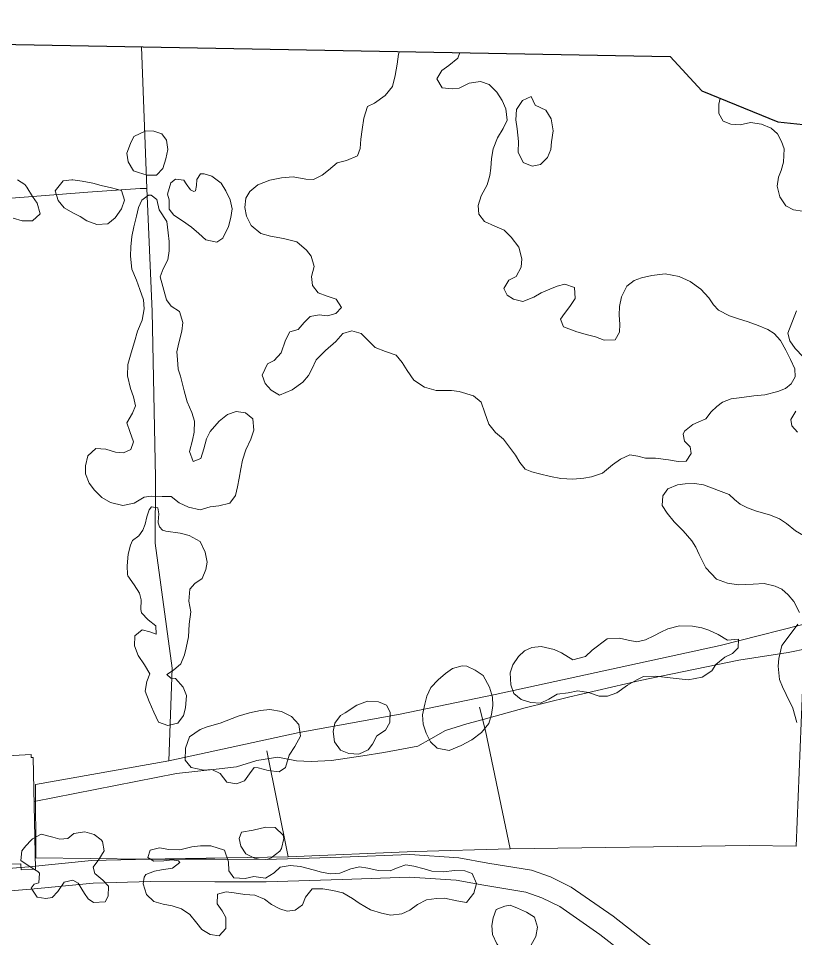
# Model space of a CAD drawing. Header units: metres. Extents: x 4652992 to 4879070, y 2074171 to 2309877.
# Drawn here: x 4654327.2 to 4654434.6, y 2309749.5 to 2309876.7 of the extents above; entities that cross this region are included whole.
import ezdxf

# ---------------------------------------------------------------- set-up
doc = ezdxf.new("R2010")
doc.units = ezdxf.units.M
doc.header["$MEASUREMENT"] = 0
doc.linetypes.add('DGN Style 3', pattern=[92.779933, 66.271381, -26.508552])
for name, color, linetype, lineweight in [('Level 20', 30, 'DGN Style 3', 0), ('Level 37', 3, 'Continuous', 0), ('Level 40', 1, 'Continuous', 0), ('Level 53', 5, 'Continuous', 0), ('Level 62', 4, 'Continuous', 0)]:
    doc.layers.add(name, color=color, linetype=linetype, lineweight=lineweight)
doc.layers.add('Limite', color=38, linetype='Continuous', lineweight=0, plot=False)

msp = doc.modelspace()

# ---------------------------------------------------------------- linework, layer by layer
at = {"layer": 'Level 20', "linetype": 'Continuous'}
for points in [[(4654437.842255, 2309827.653693, 1256.390219), (4654434.552475, 2309831.054794, 1254.852719), (4654433.816996, 2309832.096304, 1254.340219), (4654433.545816, 2309833.171734, 1253.940219), (4654434.730372, 2309836.253809, 1253.115219)], [(4654434.866987, 2309819.47944, 1259.290219), (4654434.094844, 2309820.377855, 1259.115219), (4654433.950721, 2309821.237903, 1258.877719), (4654434.67249, 2309822.395237, 1258.502719)], [(4654329.400856, 2309768.456574, 1284.665219), (4654349.059057, 2309772.289528, 1283.902719), (4654354.989677, 2309772.951386, 1283.290219), (4654357.350888, 2309773.242774, 1283.002719), (4654360.154802, 2309774.106352, 1282.740219), (4654363.061366, 2309774.556519, 1282.577719), (4654365.662891, 2309774.041941, 1282.527719), (4654367.694153, 2309773.970676, 1282.452719), (4654370.494489, 2309774.12028, 1282.290219), (4654374.840092, 2309774.739588, 1281.790219), (4654377.718767, 2309775.196868, 1281.440219), (4654382.400844, 2309776.087803, 1281.040219), (4654384.207229, 2309777.116438, 1280.890219), (4654386.223687, 2309778.270216, 1280.752719), (4654389.181297, 2309779.154168, 1280.515219), (4654391.446382, 2309779.767942, 1280.415219), (4654397.26309, 2309781.38225, 1280.352719), (4654403.227346, 2309782.842826, 1279.602719), (4654413.14762, 2309785.169771, 1278.927719), (4654426.760117, 2309787.958215, 1278.427719), (4654433.573142, 2309789.035307, 1277.790219), (4654441.758093, 2309790.690892, 1276.290219)]]:
    msp.add_polyline3d(points, dxfattribs=at)
at = {"layer": 'Level 37'}
msp.add_line((4654344.986056, 2309853.171238, 1272.091357), (4654344.236823, 2309872.745711, 1271.203196), dxfattribs=at)
for points in [[(4654303.946026, 2309812.760743, 1283.849592), (4654297.638499, 2309831.847489, 1283.699592), (4654292.110011, 2309849.099548, 1283.274592), (4654313.862251, 2309850.872499, 1279.449592), (4654336.800008, 2309852.640623, 1273.799592), (4654344.055128, 2309853.170937, 1272.249592)], [(4654348.026827, 2309774.08096, 1284.591358), (4654348.470887, 2309786.881243, 1283.966358), (4654346.135649, 2309804.139658, 1280.503858), (4654346.169716, 2309813.235925, 1278.441358), (4654345.72602, 2309836.171023, 1274.491358), (4654344.986056, 2309853.171239, 1272.091358), (4654344.055128, 2309853.170937, 1272.249592)], [(4654455.589263, 2309797.752076, 1274.353858), (4654437.97444, 2309793.490054, 1277.766358), (4654424.220458, 2309790.018262, 1279.891358), (4654393.126133, 2309783.23774, 1281.328858), (4654379.983502, 2309780.512847, 1282.741358), (4654366.045638, 2309777.960865, 1283.703858), (4654348.026827, 2309774.08096, 1284.591358), (4654329.596862, 2309770.807018, 1285.316358), (4654329.65141, 2309760.650232, 1285.728858)], [(4654395.18005, 2309761.912254, 1281.066358), (4654428.217128, 2309762.38115, 1279.491358), (4654434.680567, 2309762.284698, 1278.316358), (4654435.926388, 2309792.973083, 1278.082783)], [(4654364.492203, 2309760.794183, 1283.416358), (4654382.069354, 2309761.511718, 1281.666358), (4654395.18005, 2309761.912254, 1281.066358), (4654391.782066, 2309778.202814, 1281.641358), (4654390.964789, 2309781.501986, 1281.303858)], [(4654329.65141, 2309760.650232, 1285.728858), (4654344.653385, 2309760.456804, 1285.116358), (4654364.492203, 2309760.794183, 1283.416358), (4654361.569993, 2309775.446309, 1283.766358)]]:
    msp.add_polyline3d(points, dxfattribs=at)
at = {"layer": 'Level 40', "color": 3}
for points in [[(4654416.599069, 2309841.381351, 1259.182011), (4654418.518935, 2309841.013593, 1258.869511), (4654420.049435, 2309840.316279, 1258.644511), (4654421.520347, 2309839.266468, 1258.519511), (4654422.610011, 2309838.038241, 1258.532011), (4654423.285498, 2309837.099651, 1258.544511), (4654423.976456, 2309836.340967, 1258.557011), (4654425.484898, 2309835.557358, 1258.582011), (4654426.751788, 2309835.141868, 1258.569511), (4654428.047322, 2309834.719063, 1258.544511), (4654429.450076, 2309834.238232, 1258.544511), (4654430.766134, 2309833.656971, 1258.669511), (4654431.666481, 2309833.120595, 1258.869511), (4654432.52118, 2309832.166878, 1259.119511), (4654433.280296, 2309830.839215, 1259.294511), (4654433.896196, 2309829.548129, 1259.407011), (4654434.512096, 2309828.257044, 1259.544511), (4654434.562482, 2309827.141031, 1259.682011), (4654434.004007, 2309826.149878, 1259.819511), (4654433.203981, 2309825.526845, 1259.919511), (4654432.154284, 2309825.120792, 1259.994511), (4654430.350976, 2309824.631423, 1260.119511), (4654428.851106, 2309824.493557, 1260.244511), (4654427.214605, 2309824.298658, 1260.469511), (4654425.70003, 2309824.103262, 1260.807011), (4654424.506351, 2309823.61141, 1261.469511), (4654423.749673, 2309823.038592, 1262.032011), (4654422.977523, 2309822.285867, 1262.944511), (4654422.211192, 2309821.317157, 1263.507011), (4654421.154143, 2309820.882339, 1264.169511), (4654420.398999, 2309820.554272, 1265.169511), (4654419.274244, 2309819.615816, 1266.244511), (4654419.078027, 2309819.206286, 1267.319511), (4654419.287101, 2309818.233603, 1268.507011), (4654420.035346, 2309817.460288, 1268.532011), (4654420.201839, 2309816.559766, 1269.444511), (4654419.499381, 2309815.482814, 1270.382011), (4654418.387345, 2309815.429753, 1271.519511), (4654417.040344, 2309815.651203, 1271.932011), (4654415.241636, 2309815.896088, 1272.469511), (4654413.900454, 2309815.901551, 1273.019511), (4654412.840652, 2309816.172222, 1273.369511), (4654411.73015, 2309816.363913, 1273.782011), (4654410.442421, 2309815.742866, 1274.319511), (4654409.325785, 2309814.955552, 1274.394511), (4654407.941707, 2309813.838184, 1274.394511), (4654406.439537, 2309813.333191, 1274.394511), (4654405.376669, 2309813.114359, 1274.394511), (4654403.848155, 2309812.983808, 1274.382011), (4654402.163254, 2309813.077056, 1274.307011), (4654400.737675, 2309813.349217, 1274.207011), (4654399.248224, 2309813.729619, 1274.207011), (4654398.188423, 2309814.00029, 1274.219511), (4654397.243961, 2309814.364075, 1274.219511), (4654396.532479, 2309815.281215, 1274.219511), (4654395.936336, 2309816.291469, 1274.219511), (4654394.279173, 2309818.522634, 1273.919511), (4654393.144627, 2309819.455895, 1273.819511), (4654392.240761, 2309820.575384, 1273.732011), (4654391.669743, 2309822.161436, 1273.657011), (4654391.191241, 2309823.631931, 1273.582011), (4654390.135272, 2309824.51448, 1273.519511), (4654388.144947, 2309825.08409, 1273.344511), (4654387.084379, 2309825.232385, 1273.257011), (4654385.994401, 2309825.26562, 1273.207011), (4654384.954356, 2309825.255459, 1273.144511), (4654383.365037, 2309825.722653, 1273.132011), (4654381.864715, 2309826.657404, 1273.032011), (4654380.955029, 2309827.992879, 1272.932011), (4654380.237728, 2309829.126005, 1272.832011), (4654379.426378, 2309830.129937, 1272.719511), (4654377.973689, 2309830.654164, 1272.632011), (4654376.528353, 2309831.207157, 1272.694511), (4654375.644245, 2309832.045814, 1272.694511), (4654374.582457, 2309833.144349, 1272.732011), (4654373.300862, 2309833.502309, 1272.882011), (4654372.071953, 2309833.111383, 1273.144511), (4654371.089648, 2309832.013974, 1273.432011), (4654369.668807, 2309830.752781, 1273.594511), (4654368.369893, 2309829.491091, 1273.857011), (4654367.759184, 2309828.176206, 1274.219511), (4654367.294758, 2309827.314247, 1274.494511), (4654366.543132, 2309826.403067, 1274.694511), (4654365.051834, 2309825.343726, 1274.832011), (4654363.304279, 2309824.594975, 1274.832011), (4654362.175552, 2309825.312249, 1274.857011), (4654361.306149, 2309826.208436, 1274.794511), (4654360.933334, 2309827.376153, 1274.657011), (4654361.631506, 2309828.913843, 1274.469511), (4654362.581334, 2309829.406688, 1274.382011), (4654363.520291, 2309830.453882, 1274.319511), (4654364.119362, 2309832.200739, 1274.232011), (4654364.750595, 2309833.357167, 1274.169511), (4654365.864164, 2309833.654979, 1274.094511), (4654366.73113, 2309834.659273, 1274.032011), (4654367.55398, 2309835.490977, 1273.944511), (4654368.767417, 2309835.701997, 1273.769511), (4654369.949911, 2309835.553206, 1273.669511), (4654371.099476, 2309835.872467, 1273.519511), (4654371.86504, 2309836.718802, 1273.432011), (4654371.147739, 2309837.851928, 1273.294511), (4654369.880848, 2309838.267418, 1273.294511), (4654368.628663, 2309838.740437, 1273.294511), (4654367.845955, 2309839.737054, 1273.269511), (4654367.739049, 2309840.990073, 1273.144511), (4654368.099321, 2309842.399561, 1272.982011), (4654367.670753, 2309843.82666, 1272.957011), (4654367.059139, 2309844.657008, 1272.944511), (4654365.696213, 2309845.771168, 1272.907011), (4654363.863043, 2309846.239356, 1272.907011), (4654362.057749, 2309846.577852, 1272.982011), (4654360.74751, 2309846.943126, 1273.007011), (4654359.413228, 2309848.049971, 1273.007011), (4654358.740042, 2309849.355688, 1272.982011), (4654358.517795, 2309850.515592, 1272.894511), (4654358.640802, 2309851.832464, 1272.894511), (4654359.205863, 2309852.730006, 1272.957011), (4654360.301974, 2309853.675777, 1273.019511), (4654361.962833, 2309854.324099, 1273.094511), (4654363.564104, 2309854.619924, 1273.207011), (4654365.1859, 2309854.757293, 1273.269511), (4654366.94126, 2309854.462193, 1273.344511), (4654368.023886, 2309854.400193, 1273.382011), (4654369.218332, 2309855.014421, 1273.394511), (4654370.061707, 2309855.687669, 1273.394511), (4654371.265806, 2309856.697788, 1273.357011), (4654372.573292, 2309857.038003, 1273.257011), (4654374.076229, 2309857.665372, 1273.107011), (4654374.455491, 2309858.671653, 1272.944511), (4654374.549855, 2309859.995839, 1272.832011), (4654374.708857, 2309861.33416, 1272.694511), (4654374.94797, 2309862.866521, 1272.544511), (4654375.460344, 2309864.512949, 1272.157011), (4654376.431463, 2309864.969713, 1272.082011), (4654377.915409, 2309866.00029, 1271.769511), (4654378.913186, 2309867.277604, 1271.519511), (4654379.295516, 2309868.773388, 1271.269511), (4654379.577977, 2309870.355963, 1271.082011), (4654379.772975, 2309871.715734, 1270.919511), (4654379.905384, 2309872.089433, 1270.828837)], [(4654388.227891, 2309871.936304, 1264.525255), (4654387.960217, 2309871.156876, 1264.357011), (4654386.727475, 2309870.154071, 1264.294511), (4654385.733531, 2309869.488636, 1264.207011), (4654385.066302, 2309868.310758, 1263.919511), (4654385.761546, 2309867.091336, 1263.569511), (4654387.159248, 2309866.948867, 1263.044511), (4654388.128067, 2309867.038504, 1262.719511), (4654389.523784, 2309867.7239, 1262.307011), (4654391.074355, 2309867.940745, 1261.832011), (4654392.283958, 2309867.539887, 1261.407011), (4654393.360451, 2309866.498881, 1261.019511), (4654394.063047, 2309865.308225, 1260.744511), (4654394.565141, 2309864.168776, 1260.519511), (4654394.749091, 2309862.620294, 1260.232011), (4654394.21114, 2309861.470685, 1260.019511), (4654393.413866, 2309860.142163, 1259.782011), (4654392.816329, 2309858.640057, 1259.607011), (4654392.60004, 2309857.316367, 1259.594511), (4654392.526968, 2309855.9561, 1259.469511), (4654392.391556, 2309854.948825, 1259.244511), (4654392.003408, 2309853.669028, 1258.994511), (4654391.190662, 2309852.1606, 1258.807011), (4654390.751813, 2309850.801823, 1258.769511), (4654390.844781, 2309849.61365, 1258.769511), (4654391.656131, 2309848.609718, 1258.769511), (4654393.07941, 2309847.97043, 1258.794511), (4654394.338181, 2309847.4038, 1258.819511), (4654395.314806, 2309846.449586, 1258.994511), (4654396.360355, 2309845.048769, 1259.144511), (4654396.773452, 2309843.441764, 1259.257011), (4654396.687207, 2309842.268718, 1259.319511), (4654395.997921, 2309841.004545, 1259.632011), (4654395.012097, 2309840.49025, 1260.057011), (4654394.316224, 2309839.319687, 1260.644511), (4654394.762565, 2309838.439621, 1261.107011), (4654395.655559, 2309837.874481, 1261.494511), (4654396.944507, 2309837.545286, 1261.582011), (4654398.468735, 2309838.136574, 1261.094511), (4654399.447973, 2309838.74448, 1260.794511), (4654400.649005, 2309839.265097, 1260.494511), (4654401.670059, 2309839.678466, 1260.169511), (4654402.74028, 2309839.926063, 1259.907011), (4654404.064457, 2309839.495943, 1259.832011), (4654404.155125, 2309837.940642, 1260.157011), (4654403.424023, 2309836.871006, 1260.469511), (4654402.686336, 2309835.89498, 1261.032011), (4654402.150685, 2309835.112497, 1261.532011), (4654402.545558, 2309834.031076, 1262.569511), (4654404.413191, 2309833.339586, 1262.919511), (4654405.866646, 2309832.937735, 1262.944511), (4654406.983734, 2309832.652433, 1262.932011), (4654408.14999, 2309832.20136, 1262.819511), (4654409.685089, 2309832.238299, 1262.507011), (4654410.294265, 2309833.308433, 1262.182011), (4654410.329808, 2309834.402499, 1261.769511), (4654410.222902, 2309835.655517, 1261.344511), (4654410.287855, 2309836.864644, 1260.957011), (4654410.568783, 2309838.202468, 1260.557011), (4654411.280894, 2309839.675312, 1260.007011), (4654412.304247, 2309840.455808, 1259.619511), (4654413.310595, 2309840.811647, 1259.569511), (4654414.740007, 2309841.151365, 1259.569511), (4654416.599069, 2309841.381351, 1259.182011)], [(4654398.652663, 2309864.683447, 1259.613261), (4654400.092434, 2309863.977885, 1259.538261), (4654400.86488, 2309862.813388, 1259.538261), (4654401.138479, 2309861.131562, 1259.538261), (4654400.88494, 2309859.599757, 1259.507011), (4654400.80322, 2309858.561368, 1259.369511), (4654400.336713, 2309857.452413, 1259.369511), (4654399.353736, 2309856.475402, 1259.282011), (4654398.224389, 2309856.241964, 1259.175761), (4654396.999072, 2309856.769925, 1259.007011), (4654396.278509, 2309858.197499, 1258.869511), (4654396.316109, 2309859.661656, 1258.782011), (4654396.146985, 2309861.39355, 1258.732011), (4654395.9462, 2309862.642278, 1258.750761), (4654396.041185, 2309864.091775, 1258.794511), (4654396.871145, 2309865.307449, 1258.794511), (4654398.088796, 2309865.886768, 1258.794511), (4654398.652663, 2309864.683447, 1259.613261)], [(4654435.567754, 2309850.00992, 1252.669511), (4654434.336256, 2309850.233891, 1252.332011), (4654433.268796, 2309850.746787, 1251.944511), (4654432.453075, 2309852.007364, 1251.619511), (4654432.082736, 2309853.48509, 1251.557011), (4654432.246127, 2309854.706368, 1251.744511), (4654432.61205, 2309855.665482, 1252.094511), (4654432.965142, 2309856.808292, 1252.569511), (4654433.020115, 2309858.65864, 1253.332011), (4654432.674615, 2309859.6489, 1253.557011), (4654432.139413, 2309860.717629, 1253.432011), (4654431.235992, 2309861.519451, 1252.982011), (4654429.908084, 2309862.068724, 1252.469511), (4654428.408896, 2309862.300847, 1251.744511), (4654426.948203, 2309861.98188, 1251.357011), (4654425.680507, 2309862.064733, 1251.144511), (4654424.612223, 2309862.457558, 1250.932011), (4654423.992618, 2309863.547819, 1250.932011), (4654424.015337, 2309864.804985, 1250.932011), (4654424.191688, 2309865.634012, 1251.136378)], [(4654343.808034, 2309855.38155, 1274.007011), (4654345.006134, 2309855.015262, 1274.032011), (4654346.290657, 2309854.988769, 1274.032011), (4654347.163687, 2309855.941878, 1274.032011), (4654347.622174, 2309857.272257, 1274.057011), (4654347.889868, 2309858.560895, 1274.057011), (4654347.705788, 2309859.844286, 1274.044511), (4654347.025501, 2309860.711601, 1274.007011), (4654345.919197, 2309861.084602, 1273.944511), (4654344.825466, 2309861.152836, 1273.907011), (4654343.176692, 2309860.337529, 1273.832011), (4654342.727238, 2309859.396867, 1273.782011), (4654342.233352, 2309858.045373, 1273.744511), (4654342.37544, 2309856.833016, 1273.769511), (4654343.117494, 2309855.618216, 1273.782011), (4654343.808034, 2309855.38155, 1274.007011)], [(4654348.070344, 2309850.319985, 1273.944511), (4654348.700623, 2309849.496475, 1273.882011), (4654349.909255, 2309848.705996, 1273.844511), (4654351.152623, 2309847.816295, 1273.769511), (4654352.156262, 2309846.927572, 1273.732011), (4654353.131735, 2309846.04604, 1273.719511), (4654354.646145, 2309845.749711, 1273.657011), (4654355.481142, 2309846.319553, 1273.619511), (4654356.272042, 2309847.894522, 1273.482011), (4654356.588796, 2309849.138799, 1273.432011), (4654356.750321, 2309850.362476, 1273.394511), (4654356.495921, 2309851.602003, 1273.394511), (4654355.881928, 2309852.842994, 1273.394511), (4654355.224742, 2309853.91431, 1273.394511), (4654353.967606, 2309854.867761, 1273.419511), (4654352.883519, 2309855.204799, 1273.432011), (4654352.368698, 2309855.185665, 1273.432011), (4654351.899232, 2309854.402021, 1273.482011), (4654351.838493, 2309853.574249, 1273.494511), (4654351.714852, 2309852.85289, 1273.494511), (4654351.446328, 2309852.740751, 1273.494511), (4654351.024463, 2309852.968936, 1273.494511), (4654350.394184, 2309853.792445, 1273.494511), (4654350.107841, 2309854.317316, 1273.482011), (4654348.945195, 2309854.463593, 1273.469511), (4654348.300792, 2309853.935437, 1273.494511), (4654347.848517, 2309852.394474, 1273.457011), (4654348.062871, 2309851.586813, 1273.419511), (4654348.070344, 2309850.319985, 1273.944511)], [(4654326.519236, 2309849.047643, 1276.644511), (4654327.741287, 2309848.705713, 1276.507011), (4654329.16766, 2309848.699902, 1276.319511), (4654330.248966, 2309849.67827, 1276.169511), (4654329.815171, 2309851.133138, 1276.107011), (4654329.190196, 2309852.069319, 1276.069511), (4654328.412949, 2309853.343072, 1276.069511), (4654328.093065, 2309853.723445, 1276.132011), (4654327.08903, 2309854.338259, 1276.394511)], [(4654336.058782, 2309854.194259, 1274.394511), (4654337.511271, 2309853.883625, 1274.382011), (4654338.660177, 2309853.560055, 1274.457011), (4654340.084469, 2309853.256623, 1274.582011), (4654341.458957, 2309852.875442, 1274.744511), (4654341.904019, 2309851.555555, 1274.732011), (4654341.481542, 2309850.366758, 1274.644511), (4654340.592887, 2309849.116083, 1274.619511), (4654339.600474, 2309848.283929, 1274.594511), (4654338.075354, 2309848.190933, 1274.582011), (4654336.666077, 2309848.671464, 1274.544511), (4654335.772781, 2309849.291622, 1274.469511), (4654334.730685, 2309849.799004, 1274.444511), (4654333.555412, 2309850.491175, 1274.382011), (4654332.706548, 2309851.522164, 1274.344511), (4654332.289684, 2309852.83485, 1274.319511), (4654333.426137, 2309854.233331, 1274.294511), (4654334.626678, 2309854.348909, 1274.319511), (4654334.746671, 2309854.34842, 1274.319511), (4654336.058782, 2309854.194259, 1274.394511)], [(4654346.687678, 2309850.191152, 1274.432011), (4654347.758271, 2309848.622755, 1274.319511), (4654347.926284, 2309847.043881, 1274.257011), (4654348.039852, 2309845.840314, 1274.232011), (4654348.068293, 2309844.538014, 1274.219511), (4654347.871403, 2309843.293249, 1274.182011), (4654347.230422, 2309842.071524, 1274.207011), (4654346.829799, 2309840.969131, 1274.307011), (4654347.701613, 2309837.795045, 1274.719511), (4654348.34566, 2309836.907786, 1274.744511), (4654349.505158, 2309836.159969, 1274.869511), (4654349.962662, 2309834.657763, 1274.982011), (4654349.801138, 2309833.434085, 1275.082011), (4654349.397996, 2309831.85046, 1275.257011), (4654349.137575, 2309830.5918, 1275.519511), (4654349.230806, 2309829.544012, 1275.782011), (4654349.301181, 2309828.17077, 1276.232011), (4654349.63477, 2309827.242313, 1276.444511), (4654350.138889, 2309825.216213, 1276.857011), (4654350.553829, 2309823.664641, 1277.207011), (4654351.201927, 2309822.204122, 1277.457011), (4654351.562423, 2309821.027857, 1277.719511), (4654351.533272, 2309819.499326, 1278.094511), (4654351.280679, 2309818.389252, 1278.344511), (4654350.877538, 2309816.805627, 1278.669511), (4654351.363837, 2309815.416537, 1278.894511), (4654352.430734, 2309815.836817, 1278.857011), (4654352.860783, 2309817.172634, 1278.594511), (4654353.241698, 2309818.551114, 1278.294511), (4654353.712422, 2309819.575374, 1278.044511), (4654354.97495, 2309820.999803, 1277.682011), (4654356.107896, 2309821.915209, 1277.457011), (4654357.330023, 2309822.356087, 1277.294511), (4654358.598135, 2309822.152764, 1277.219511), (4654359.644338, 2309821.313406, 1277.207011), (4654359.763218, 2309819.777194, 1277.344511), (4654359.347567, 2309818.497935, 1277.507011), (4654358.641795, 2309817.021699, 1277.719511), (4654358.197349, 2309815.629323, 1277.969511), (4654357.951325, 2309814.427221, 1278.207011), (4654357.711871, 2309813.13309, 1278.394511), (4654357.52218, 2309811.916603, 1278.557011), (4654357.219824, 2309810.728885, 1278.682011), (4654356.438641, 2309809.663427, 1278.882011), (4654354.942051, 2309809.322746, 1279.319511), (4654353.707416, 2309809.186233, 1279.557011), (4654352.365425, 2309808.745843, 1279.694511), (4654350.717383, 2309809.10641, 1279.757011), (4654349.437391, 2309809.734407, 1279.757011), (4654348.342054, 2309810.616428, 1279.857011), (4654347.079882, 2309810.607415, 1280.069511), (4654345.592379, 2309810.655936, 1280.344511), (4654344.597472, 2309810.518447, 1280.469511), (4654343.239195, 2309809.660575, 1280.682011), (4654341.658106, 2309809.34147, 1280.844511), (4654339.968129, 2309809.772979, 1280.869511), (4654338.766067, 2309810.471429, 1280.757011), (4654337.755858, 2309811.452182, 1280.607011), (4654337.013543, 2309812.424766, 1280.519511), (4654336.505647, 2309813.729019, 1280.394511), (4654336.483146, 2309814.818982, 1280.294511), (4654336.843094, 2309816.232933, 1280.157011), (4654337.90594, 2309817.226473, 1280.057011), (4654339.322712, 2309817.135777, 1279.932011), (4654340.660295, 2309816.734011, 1279.832011), (4654341.738442, 2309816.609309, 1279.657011), (4654342.756206, 2309817.072251, 1279.407011), (4654343.121464, 2309818.153558, 1279.157011), (4654342.614197, 2309819.578118, 1278.869511), (4654342.204567, 2309820.797045, 1278.657011), (4654342.987009, 2309822.103119, 1278.282011), (4654343.429567, 2309823.134571, 1277.982011), (4654343.139802, 2309824.35301, 1277.719511), (4654342.715774, 2309825.515379, 1277.432011), (4654342.294895, 2309827.279288, 1277.094511), (4654342.36661, 2309828.857186, 1276.844511), (4654342.805117, 2309830.461898, 1276.519511), (4654343.278359, 2309831.96739, 1276.069511), (4654343.680871, 2309833.430707, 1275.957011), (4654344.337509, 2309834.949606, 1275.644511), (4654344.620786, 2309836.533719, 1275.407011), (4654344.514416, 2309837.765565, 1275.257011), (4654344.007149, 2309839.190125, 1275.132011), (4654343.527419, 2309840.487186, 1274.994511), (4654342.893718, 2309842.004264, 1274.807011), (4654342.726965, 2309843.823754, 1274.782011), (4654342.783023, 2309845.104478, 1274.732011), (4654342.903243, 2309846.519406, 1274.682011), (4654343.185261, 2309847.862903, 1274.632011), (4654343.53144, 2309849.340604, 1274.519511), (4654343.840995, 2309850.556602, 1274.482011), (4654344.276354, 2309851.559775, 1274.469511), (4654345.203679, 2309852.256629, 1274.507011), (4654345.584238, 2309852.219693, 1274.507011), (4654346.342839, 2309851.66459, 1274.432011), (4654346.687678, 2309850.191152, 1274.432011)], [(4654435.147986, 2309794.559298, 1279.432011), (4654434.394314, 2309796.08029, 1279.507011), (4654433.608485, 2309797.005592, 1279.507011), (4654432.722662, 2309797.775254, 1279.507011), (4654431.806253, 2309798.190384, 1279.507011), (4654430.281647, 2309798.579618, 1279.457011), (4654428.753903, 2309798.486534, 1279.482011), (4654426.745407, 2309798.395406, 1279.607011), (4654425.233741, 2309798.600167, 1279.682011), (4654423.696196, 2309799.173874, 1279.632011), (4654422.235903, 2309800.754487, 1279.382011), (4654421.314399, 2309802.559887, 1278.782011), (4654420.854431, 2309803.583167, 1278.332011), (4654420.29447, 2309804.450805, 1277.882011), (4654419.087493, 2309805.845967, 1277.482011), (4654417.83699, 2309807.071071, 1277.057011), (4654416.88333, 2309808.280781, 1276.757011), (4654416.197495, 2309809.361725, 1276.332011), (4654416.290825, 2309810.666476, 1275.707011), (4654416.961764, 2309811.642593, 1275.232011), (4654418.308737, 2309812.204558, 1274.457011), (4654419.370237, 2309812.356286, 1273.782011), (4654420.643095, 2309812.393663, 1273.282011), (4654421.914384, 2309812.189881, 1273.007011), (4654425.426701, 2309810.870452, 1272.632011)], [(4654425.426701, 2309810.870452, 1272.632011), (4654426.157632, 2309810.200725, 1272.932011), (4654426.94503, 2309809.516582, 1273.207011), (4654427.959864, 2309809.015933, 1273.457011), (4654429.060184, 2309808.61424, 1273.657011), (4654431.134949, 2309808.02416, 1273.957011), (4654432.39016, 2309807.522533, 1274.032011), (4654433.361467, 2309806.851827, 1274.082011), (4654434.61354, 2309805.867882, 1274.257011), (4654435.71229, 2309805.22503, 1274.482011)], [(4654349.562749, 2309805.521712, 1283.907011), (4654350.833497, 2309805.212272, 1283.894511), (4654352.334891, 2309804.352816, 1283.894511), (4654353.017387, 2309802.898574, 1283.894511), (4654353.288905, 2309801.519442, 1283.894511), (4654353.143908, 2309800.484765, 1283.894511), (4654352.628431, 2309799.276719, 1283.894511), (4654351.585667, 2309798.560474, 1283.869511), (4654350.912109, 2309797.77977, 1283.819511), (4654350.791779, 2309796.143417, 1283.919511), (4654351.034807, 2309794.65248, 1283.919511), (4654350.837405, 2309792.946491, 1283.919511), (4654350.744291, 2309791.184116, 1283.919511), (4654350.422508, 2309789.688484, 1283.944511), (4654350.201076, 2309788.703083, 1283.969511), (4654349.678477, 2309787.467086, 1283.969511), (4654348.655806, 2309786.596868, 1283.994511), (4654347.760064, 2309785.991945, 1284.157011), (4654348.308082, 2309785.465084, 1284.194511), (4654348.921476, 2309785.427612, 1284.557011), (4654350.016874, 2309784.254978, 1284.794511), (4654350.456781, 2309783.071023, 1284.857011), (4654350.322207, 2309781.378767, 1284.857011), (4654350.051555, 2309780.316621, 1284.969511), (4654349.251067, 2309779.270621, 1284.982011), (4654347.889591, 2309778.933407, 1284.982011), (4654346.58828, 2309779.414368, 1284.982011), (4654345.926189, 2309780.774105, 1284.982011), (4654345.299711, 2309782.273597, 1284.982011), (4654344.742545, 2309783.695862, 1284.932011), (4654344.965888, 2309785.038003, 1284.869511), (4654345.410778, 2309786.08545, 1284.682011), (4654344.65737, 2309787.319647, 1284.707011), (4654343.771821, 2309788.617338, 1284.707011), (4654343.283968, 2309789.962374, 1284.707011), (4654343.305221, 2309791.326323, 1284.682011), (4654344.348623, 2309792.161482, 1284.682011), (4654345.379168, 2309791.898469, 1284.832011), (4654346.249083, 2309791.587145, 1284.844511), (4654346.206234, 2309792.699534, 1284.844511), (4654345.171752, 2309793.529162, 1284.844511), (4654344.235709, 2309794.51228, 1284.844511), (4654344.147578, 2309794.981308, 1284.844511), (4654344.189561, 2309796.310197, 1284.844511), (4654343.978322, 2309797.22741, 1284.832011), (4654343.203547, 2309798.377753, 1284.869511), (4654342.331606, 2309799.612433, 1284.844511), (4654342.290783, 2309799.801465, 1284.844511), (4654342.241449, 2309801.004816, 1284.769511), (4654342.382509, 2309802.606109, 1284.632011), (4654342.73087, 2309803.856806, 1284.532011), (4654342.992488, 2309804.534261, 1284.394511), (4654343.8675, 2309805.174243, 1283.757011), (4654344.443255, 2309805.92037, 1283.007011), (4654344.747608, 2309806.765533, 1282.544511), (4654344.976162, 2309807.778885, 1282.019511), (4654345.288275, 2309808.770912, 1281.569511), (4654345.625054, 2309809.161264, 1281.494511), (4654346.509851, 2309809.024756, 1281.494511), (4654346.623924, 2309808.19188, 1281.744511), (4654346.555362, 2309807.107926, 1282.032011), (4654346.54048, 2309806.93311, 1282.107011), (4654346.725778, 2309806.379746, 1282.207011), (4654347.120925, 2309805.951439, 1282.332011), (4654347.587296, 2309805.802644, 1282.469511), (4654349.562749, 2309805.521712, 1283.907011)], [(4654408.577189, 2309790.906179, 1280.357011), (4654410.31121, 2309791.032854, 1280.432011), (4654411.495389, 2309790.760566, 1280.407011), (4654412.686761, 2309790.516403, 1280.507011), (4654413.895531, 2309790.807104, 1280.619511), (4654415.021736, 2309791.358571, 1280.657011), (4654415.979048, 2309791.833301, 1280.657011), (4654416.964383, 2309792.300877, 1280.657011), (4654418.559792, 2309792.702623, 1280.657011), (4654420.369937, 2309792.660062, 1280.657011), (4654421.652574, 2309792.422566, 1280.619511), (4654422.647029, 2309792.108818, 1280.607011), (4654423.934602, 2309791.540487, 1280.607011), (4654425.22067, 2309790.732848, 1280.644511), (4654426.751334, 2309790.881467, 1280.607011), (4654426.708591, 2309789.663959, 1280.544511), (4654425.917915, 2309788.907007, 1280.507011), (4654424.826927, 2309788.376512, 1280.494511), (4654423.613642, 2309787.367889, 1280.494511), (4654423.067983, 2309786.518437, 1280.532011), (4654421.700945, 2309785.608981, 1280.607011), (4654419.790084, 2309785.257789, 1280.607011), (4654418.099979, 2309785.419519, 1280.607011), (4654416.859002, 2309785.586459, 1280.607011), (4654415.323402, 2309785.768676, 1280.607011), (4654413.603768, 2309785.698251, 1280.619511), (4654412.688868, 2309785.272619, 1280.632011), (4654411.393017, 2309784.524762, 1280.644511), (4654409.926769, 2309783.460859, 1280.694511), (4654408.618788, 2309783.015712, 1280.782011), (4654407.474764, 2309782.978137, 1280.857011), (4654406.025491, 2309783.497856, 1280.994511), (4654404.532303, 2309783.729171, 1281.257011), (4654403.211439, 2309783.46708, 1281.569511), (4654401.673582, 2309783.290336, 1281.719511), (4654400.504213, 2309782.570118, 1282.157011), (4654399.349985, 2309782.025803, 1282.319511), (4654398.031378, 2309782.122673, 1282.344511), (4654396.700641, 2309782.522253, 1282.344511), (4654395.69556, 2309783.378018, 1282.282011), (4654395.253958, 2309784.569343, 1282.157011), (4654395.166035, 2309786.209701, 1281.944511), (4654395.537864, 2309787.313251, 1281.782011), (4654396.309969, 2309788.464442, 1281.632011), (4654397.143056, 2309789.270493, 1281.482011), (4654398.184438, 2309789.723764, 1281.319511), (4654399.448503, 2309789.880507, 1281.169511), (4654401.27722, 2309789.443707, 1280.882011), (4654402.263729, 2309788.98218, 1280.894511), (4654403.836473, 2309788.011486, 1280.869511), (4654405.572752, 2309788.497122, 1280.794511), (4654406.511492, 2309789.36609, 1280.732011), (4654408.577189, 2309790.906179, 1280.357011)], [(4654434.808754, 2309779.367248, 1279.232011), (4654434.227621, 2309781.327311, 1279.307011), (4654433.335135, 2309783.246082, 1279.357011), (4654432.818701, 2309784.283778, 1279.357011), (4654432.4152, 2309785.292641, 1279.407011), (4654432.229334, 2309787.151791, 1279.432011), (4654432.321096, 2309788.215383, 1279.432011), (4654432.714408, 2309789.987058, 1279.432011), (4654433.99825, 2309791.71255, 1279.432011), (4654434.911135, 2309792.928848, 1279.432011)], [(4654390.333543, 2309786.574265, 1282.969511), (4654391.430641, 2309785.844821, 1283.157011), (4654392.332748, 2309784.236342, 1283.344511), (4654392.75921, 2309782.869113, 1283.407011), (4654392.766073, 2309781.728828, 1283.482011), (4654392.596849, 2309780.48368, 1283.557011), (4654392.209879, 2309779.204226, 1283.644511), (4654391.240858, 2309777.98345, 1283.694511), (4654389.880262, 2309776.982465, 1283.694511), (4654388.387495, 2309776.165023, 1283.657011), (4654386.748169, 2309775.474873, 1283.632011), (4654385.101228, 2309775.805353, 1283.632011), (4654384.187411, 2309776.667786, 1283.632011), (4654383.577668, 2309777.902027, 1283.632011), (4654383.178477, 2309779.14245, 1283.632011), (4654383.053079, 2309780.402874, 1283.632011), (4654383.371119, 2309781.87969, 1283.632011), (4654383.686902, 2309782.997546, 1283.632011), (4654384.227625, 2309784.177834, 1283.632011), (4654385.223917, 2309785.271803, 1283.632011), (4654386.225897, 2309786.154591, 1283.569511), (4654387.233567, 2309786.826197, 1283.419511), (4654388.555183, 2309787.207942, 1283.332011), (4654389.193281, 2309787.134958, 1283.369511), (4654390.333543, 2309786.574265, 1282.969511)], [(4654357.607169, 2309780.222601, 1284.857011), (4654359.173099, 2309780.683108, 1284.819511), (4654360.67577, 2309781.011473, 1284.882011), (4654361.982858, 2309781.152489, 1284.894511), (4654363.593309, 2309780.860232, 1284.944511), (4654364.958471, 2309780.185714, 1284.994511), (4654365.980877, 2309779.094489, 1285.094511), (4654366.187392, 2309777.470022, 1285.232011), (4654365.436027, 2309776.03063, 1285.344511), (4654364.665305, 2309774.863083, 1285.394511), (4654364.141787, 2309773.157966, 1285.469511), (4654363.241981, 2309772.527508, 1285.507011), (4654361.72835, 2309772.735751, 1285.507011), (4654360.375445, 2309773.11058, 1285.482011), (4654359.819692, 2309773.133747, 1285.444511), (4654359.18259, 2309772.258327, 1285.382011), (4654358.489328, 2309771.27861, 1285.344511), (4654357.354576, 2309770.886032, 1285.344511), (4654356.028778, 2309771.13532, 1285.344511), (4654355.118041, 2309772.316679, 1285.319511), (4654353.953619, 2309772.851013, 1285.382011), (4654352.841465, 2309772.778887, 1285.457011), (4654351.10644, 2309773.16224, 1285.619511), (4654350.264119, 2309774.148206, 1285.644511), (4654350.335805, 2309775.82032, 1285.644511), (4654350.851574, 2309777.379133, 1285.544511), (4654352.351033, 2309778.39041, 1285.457011), (4654353.297951, 2309778.741942, 1285.444511), (4654355.114327, 2309779.257177, 1285.457011), (4654357.607169, 2309780.222601, 1284.857011)], [(4654373.99549, 2309781.755967, 1284.282011), (4654375.451534, 2309782.31313, 1284.382011), (4654376.980693, 2309782.222442, 1284.344511), (4654378.08649, 2309781.76043, 1284.319511), (4654378.613667, 2309780.786954, 1284.282011), (4654378.548591, 2309779.365417, 1284.282011), (4654377.945379, 2309778.290963, 1284.282011), (4654376.761623, 2309777.514494, 1284.282011), (4654376.144023, 2309776.38379, 1284.319511), (4654375.549511, 2309775.576768, 1284.344511), (4654374.261607, 2309774.976689, 1284.357011), (4654372.886954, 2309775.087864, 1284.357011), (4654371.753134, 2309775.557029, 1284.319511), (4654370.911257, 2309776.700713, 1284.319511), (4654370.702541, 2309778.102249, 1284.319511), (4654370.941447, 2309779.269688, 1284.282011), (4654371.748017, 2309780.322198, 1284.219511), (4654372.38193, 2309780.699703, 1284.207011), (4654373.99549, 2309781.755967, 1284.282011)], [(4654359.679585, 2309764.488565, 1285.294511), (4654361.405078, 2309764.878651, 1285.169511), (4654362.697399, 2309764.845526, 1285.157011), (4654363.817292, 2309763.788985, 1285.219511), (4654363.912151, 2309763.349692, 1285.232011), (4654363.584772, 2309761.9507, 1285.232011), (4654363.374308, 2309761.589283, 1285.207011), (4654362.132267, 2309760.660787, 1285.169511), (4654361.602928, 2309760.440004, 1285.169511), (4654360.48425, 2309760.458489, 1285.144511), (4654359.873603, 2309760.614243, 1285.144511), (4654358.640066, 2309761.225372, 1285.144511), (4654357.985588, 2309762.252152, 1285.119511), (4654357.727459, 2309763.326088, 1285.082011), (4654358.072875, 2309764.216431, 1285.069511), (4654359.679585, 2309764.488565, 1285.294511)], [(4654331.970086, 2309763.534875, 1287.594511), (4654332.953087, 2309763.224987, 1287.682011), (4654334.042213, 2309763.331788, 1287.682011), (4654334.891531, 2309764.002676, 1287.619511), (4654336.425037, 2309764.232804, 1287.519511), (4654337.6921, 2309763.880048, 1287.282011), (4654338.652072, 2309763.132278, 1287.107011), (4654338.85891, 2309762.90202, 1287.057011), (4654339.067411, 2309761.635908, 1286.869511), (4654338.347106, 2309760.429191, 1286.769511), (4654337.57908, 2309759.382565, 1286.769511), (4654337.789386, 2309758.470997, 1286.882011), (4654338.88725, 2309757.569722, 1286.957011), (4654339.673354, 2309756.718379, 1287.032011), (4654339.617817, 2309755.34211, 1287.069511), (4654339.218752, 2309754.585966, 1287.094511), (4654337.623374, 2309754.460369, 1287.069511), (4654336.849616, 2309755.012726, 1287.057011), (4654336.354047, 2309755.730798, 1287.057011), (4654335.473703, 2309757.138684, 1287.107011), (4654334.761816, 2309757.586508, 1287.157011), (4654333.560693, 2309757.271604, 1287.357011), (4654332.673595, 2309755.989094, 1287.469511), (4654331.879073, 2309755.185895, 1287.557011), (4654331.018612, 2309755.050356, 1287.594511), (4654329.826969, 2309755.235957, 1287.632011), (4654328.987271, 2309756.455973, 1287.619511), (4654329.426982, 2309757.024248, 1287.619511), (4654330.05878, 2309757.188525, 1287.644511), (4654330.134941, 2309758.529951, 1287.632011), (4654329.928103, 2309758.760209, 1287.582011), (4654328.84966, 2309759.390277, 1287.432011), (4654327.571454, 2309760.278382, 1287.407011), (4654327.710087, 2309761.633457, 1287.494511), (4654328.233495, 2309762.298719, 1287.582011), (4654328.97262, 2309763.116048, 1287.557011), (4654329.195412, 2309763.295893, 1287.569511), (4654330.363565, 2309763.944628, 1287.582011), (4654331.970086, 2309763.534875, 1287.594511)], [(4654344.908569, 2309755.573349, 1286.507011), (4654345.929936, 2309754.602752, 1286.282011), (4654347.225012, 2309754.242889, 1286.157011), (4654348.493006, 2309754.008287, 1286.019511), (4654349.753296, 2309753.627707, 1285.819511), (4654350.900271, 2309752.802607, 1285.607011), (4654351.872063, 2309751.637532, 1285.369511), (4654352.59575, 2309750.772438, 1285.282011), (4654353.708561, 2309750.044817, 1285.182011), (4654354.963014, 2309749.872845, 1285.057011), (4654355.897689, 2309750.877202, 1285.044511), (4654355.878082, 2309752.420809, 1285.107011), (4654355.404366, 2309753.340509, 1285.132011), (4654354.701925, 2309754.288951, 1285.182011), (4654354.750647, 2309755.637601, 1285.332011), (4654355.924475, 2309755.959609, 1285.344511), (4654357.0404, 2309755.822965, 1285.219511), (4654358.516497, 2309755.594469, 1285.069511), (4654359.875313, 2309755.484649, 1285.069511), (4654361.218096, 2309754.964677, 1285.094511), (4654362.20592, 2309754.209753, 1285.194511), (4654363.374765, 2309753.586197, 1285.319511), (4654364.385705, 2309753.269207, 1285.319511), (4654365.454547, 2309753.410868, 1285.219511), (4654366.505881, 2309754.178354, 1284.982011), (4654366.913528, 2309755.198761, 1284.794511), (4654367.800497, 2309756.363227, 1284.469511), (4654369.305546, 2309756.364057, 1284.332011), (4654370.691444, 2309756.128975, 1284.182011), (4654372.056096, 2309755.810546, 1284.157011), (4654373.397633, 2309755.054184, 1284.169511), (4654374.323587, 2309754.403804, 1284.182011), (4654375.85844, 2309753.479787, 1284.219511), (4654377.388702, 2309753.000769, 1284.319511), (4654378.705025, 2309752.724254, 1284.319511), (4654380.197155, 2309752.905909, 1284.269511), (4654381.337441, 2309753.443591, 1284.219511), (4654382.388775, 2309754.211077, 1284.057011), (4654383.640506, 2309754.838692, 1283.819511), (4654385.021814, 2309755.04861, 1283.394511), (4654386.090034, 2309755.072075, 1283.019511), (4654387.829021, 2309754.717359, 1282.807011), (4654389.159509, 2309754.496409, 1282.607011), (4654390.157923, 2309755.750809, 1282.244511), (4654390.532652, 2309757.105085, 1282.107011), (4654389.936442, 2309758.470264, 1282.057011), (4654388.919043, 2309758.877667, 1282.069511), (4654387.504194, 2309758.883423, 1282.219511), (4654385.956653, 2309758.715898, 1282.382011), (4654384.354946, 2309758.798896, 1282.819511), (4654383.288596, 2309759.130017, 1283.069511), (4654381.882697, 2309759.518142, 1283.619511), (4654380.746148, 2309759.689633, 1283.907011), (4654379.703766, 2309759.304516, 1284.194511), (4654378.612431, 2309758.843116, 1284.432011), (4654376.920526, 2309758.919528, 1284.469511), (4654375.493381, 2309759.224305, 1284.532011), (4654374.356832, 2309759.395797, 1284.594511), (4654373.169463, 2309759.13642, 1284.732011), (4654371.6613, 2309758.544613, 1284.869511), (4654370.343108, 2309758.466542, 1284.957011), (4654369.130525, 2309758.687013, 1285.107011), (4654367.939188, 2309758.990831, 1285.194511), (4654366.200823, 2309759.463742, 1285.394511), (4654364.793679, 2309759.615476, 1285.482011), (4654363.405288, 2309759.377776, 1285.607011), (4654362.547894, 2309758.56083, 1285.744511), (4654361.365115, 2309757.856454, 1285.819511), (4654359.743408, 2309758.092495, 1285.819511), (4654358.576662, 2309757.79827, 1285.769511), (4654357.009743, 2309757.901984, 1285.619511), (4654356.314384, 2309758.878209, 1285.494511), (4654356.244579, 2309760.109143, 1285.382011), (4654355.712108, 2309761.724365, 1285.307011), (4654353.801051, 2309762.330082, 1285.457011), (4654352.386201, 2309762.335838, 1285.519511), (4654351.199455, 2309762.194657, 1285.519511), (4654349.553387, 2309761.756373, 1285.732011), (4654348.034798, 2309761.818174, 1285.844511), (4654346.732016, 2309762.032059, 1285.844511), (4654345.412578, 2309761.717596, 1285.844511), (4654345.122835, 2309760.69671, 1285.832011), (4654345.93859, 2309760.192788, 1285.782011), (4654347.339898, 2309760.249662, 1285.757011), (4654348.464151, 2309760.377192, 1285.769511), (4654349.344269, 2309760.241508, 1285.782011), (4654349.516338, 2309759.990506, 1285.782011), (4654348.499792, 2309759.243737, 1285.832011), (4654346.986416, 2309758.978733, 1285.857011), (4654346.056101, 2309758.801745, 1285.894511), (4654344.819157, 2309758.34789, 1286.032011), (4654344.609185, 2309757.987198, 1286.119511), (4654344.465674, 2309757.076961, 1286.107011), (4654344.908569, 2309755.573349, 1286.507011)], [(4654396.183752, 2309753.700496, 1282.644511), (4654397.435312, 2309753.143276, 1282.557011), (4654398.560489, 2309752.439802, 1282.382011), (4654398.977357, 2309751.05429, 1282.232011), (4654398.746658, 2309749.804204, 1282.207011), (4654398.014036, 2309748.563148, 1282.207011), (4654396.794496, 2309747.505787, 1282.207011), (4654395.321545, 2309747.197276, 1282.207011), (4654394.146377, 2309747.705262, 1282.207011), (4654393.351081, 2309748.77082, 1282.207011), (4654392.731438, 2309750.059311, 1282.207011), (4654392.634422, 2309751.303742, 1282.207011), (4654392.82227, 2309752.386267, 1282.194511), (4654393.2543, 2309753.495755, 1282.182011), (4654394.442386, 2309753.966172, 1282.182011), (4654395.161368, 2309754.110015, 1282.169511), (4654396.183752, 2309753.700496, 1282.644511)]]:
    msp.add_polyline3d(points, dxfattribs=at)
at = {"layer": 'Level 53', "color": 212}
for points in [[(4654314.442195, 2309758.265512, 1285.379077), (4654328.680368, 2309759.405288, 1284.854077), (4654337.350983, 2309760.277503, 1284.104077), (4654345.452759, 2309760.478999, 1283.516577), (4654354.390581, 2309760.463637, 1282.629077), (4654361.402807, 2309760.442029, 1281.616577), (4654371.880621, 2309760.745549, 1280.729077), (4654381.312977, 2309761.110519, 1279.729077), (4654388.084158, 2309760.664585, 1278.854077), (4654392.097838, 2309759.918098, 1278.704077), (4654398.123027, 2309758.936958, 1278.191577), (4654400.757666, 2309758.016736, 1278.016577), (4654403.632233, 2309756.601282, 1277.666577), (4654409.424541, 2309752.578323, 1276.779077), (4654416.631033, 2309746.938786, 1275.241577)], [(4654314.716813, 2309755.170418, 1285.435826), (4654328.95986, 2309756.310585, 1284.910826), (4654337.545381, 2309757.17424, 1284.160826), (4654345.488721, 2309757.371795, 1283.573326), (4654354.383124, 2309757.356508, 1282.685826), (4654361.443015, 2309757.334753, 1281.673326), (4654371.985676, 2309757.640152, 1280.785826), (4654381.270837, 2309757.999426, 1279.785826), (4654387.696644, 2309757.576237, 1278.910826), (4654391.564007, 2309756.856963, 1278.760826), (4654397.355218, 2309755.913924, 1278.248326), (4654399.554655, 2309755.145709, 1278.073326), (4654402.050891, 2309753.916547, 1277.723326), (4654407.579374, 2309750.076823, 1276.835826), (4654414.657018, 2309744.538119, 1275.298326)]]:
    msp.add_polyline3d(points, dxfattribs=at)
at = {"layer": 'Level 62'}
msp.add_polyline3d([(4654324.843855, 2309774.724323, 1284.487092), (4654328.977416, 2309774.944385, 1284.412092), (4654328.97534, 2309774.52881, 1284.412092), (4654329.288832, 2309774.538011, 1284.412092), (4654329.57373, 2309759.071822, 1285.055842), (4654327.602465, 2309759.01001, 1285.055842), (4654327.578795, 2309759.848103, 1285.055842), (4654324.400749, 2309759.732361, 1285.055842)], dxfattribs=at)
at = {"layer": 'Limite', "color": 5, "linetype": 'Continuous', "lineweight": 30}
msp.add_polyline3d([(4654130.927899, 2309876.670461, 1242.393301), (4654417.27284, 2309871.401895, 1247.057236), (4654421.649702, 2309866.670359, 1247.83659), (4654432.150759, 2309862.389164, 1246.425661), (4654442.67213, 2309861.267832, 1247.777901), (4654456.37244, 2309863.285948, 1250.004777), (4654464.2414, 2309859.021883, 1252.429213), (4654468.934823, 2309852.145016, 1256.373497), (4654469.051258, 2309851.161871, 1256.393471), (4654476.702941, 2309845.405317, 1259.707668), (4654481.399882, 2309839.055094, 1257.780692), (4654481.847406, 2309833.22779, 1257.18051), (4654482.128199, 2309829.570528, 1257.162647), (4654481.054941, 2309826.417584, 1257.020093), (4654479.713422, 2309822.476321, 1257.395575), (4654477.848886, 2309819.065102, 1258.953007), (4654477.69615, 2309818.042639, 1259.258261), (4654477.011442, 2309813.45991, 1258.987136), (4654485.123094, 2309814.29449, 1258.961194), (4654486.649498, 2309806.121485, 1261.651067), (4654493.516671, 2309809.763766, 1264.734556), (4654502.351666, 2309781.168279, 1271.900166), (4654506.882941, 2309766.502277, 1273.573241), (4654514.916244, 2309740.501811, 1272.142973)], dxfattribs=at)

doc.saveas('drawing.dxf')
